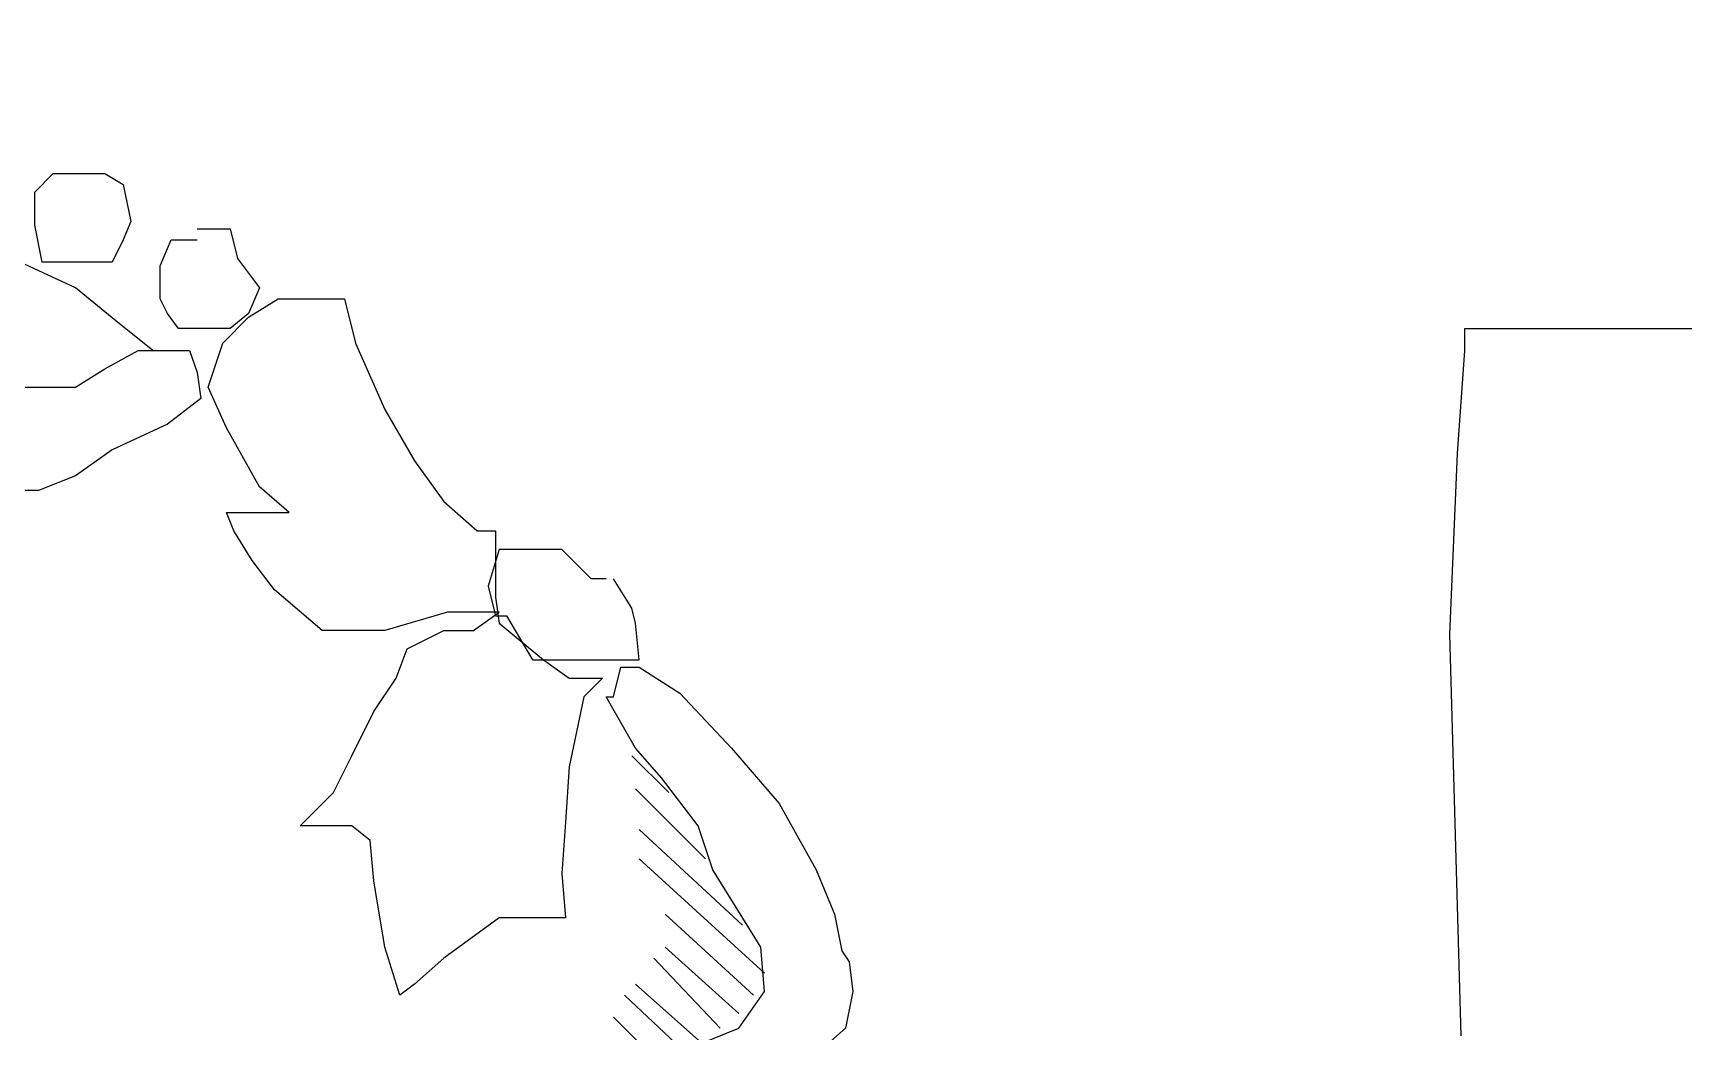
# Model space of a CAD drawing. Extents: x 748454 to 749044, y 4316681 to 4317708.
# Drawn here: x 748481.105 to 748485.585, y 4317546.23 to 4317548.942 of the extents above; entities that cross this region are included whole.
import ezdxf

# ---------------------------------------------------------------- set-up
doc = ezdxf.new("R2010")
doc.units = 0
doc.layers.get('0').update_dxf_attribs({"linetype": 'CONTINUOUS'})

msp = doc.modelspace()

# ---------------------------------------------------------------- linework, layer by layer
at = {"color": 0, "linetype": 'CONTINUOUS'}
for p, q in [((748481.11, 4317548.51), (748481.16, 4317548.56)), ((748481.11, 4317548.51), (748481.16, 4317548.56)), ((748481.16, 4317548.56), (748481.22, 4317548.56)), ((748481.16, 4317548.56), (748481.22, 4317548.56)), ((748481.22, 4317548.56), (748481.24, 4317548.56)), ((748481.22, 4317548.56), (748481.24, 4317548.56)), ((748481.24, 4317548.56), (748481.3, 4317548.56)), ((748481.24, 4317548.56), (748481.3, 4317548.56)), ((748481.3, 4317548.56), (748481.35, 4317548.53)), ((748481.3, 4317548.56), (748481.35, 4317548.53)), ((748481.35, 4317548.53), (748481.37, 4317548.43)), ((748481.35, 4317548.53), (748481.37, 4317548.43)), ((748481.11, 4317548.42), (748481.11, 4317548.51)), ((748481.11, 4317548.42), (748481.11, 4317548.51)), ((748481.13, 4317548.32), (748481.11, 4317548.42)), ((748481.13, 4317548.32), (748481.11, 4317548.42)), ((748481.37, 4317548.43), (748481.35, 4317548.38)), ((748481.37, 4317548.43), (748481.35, 4317548.38)), ((748481.55, 4317548.41), (748481.64, 4317548.41)), ((748481.55, 4317548.41), (748481.64, 4317548.41)), ((748481.64, 4317548.41), (748481.66, 4317548.33)), ((748481.64, 4317548.41), (748481.66, 4317548.33)), ((748481.35, 4317548.38), (748481.32, 4317548.32)), ((748481.35, 4317548.38), (748481.32, 4317548.32)), ((748481.45, 4317548.31), (748481.48, 4317548.38)), ((748481.45, 4317548.31), (748481.48, 4317548.38)), ((748481.48, 4317548.38), (748481.5, 4317548.38)), ((748481.48, 4317548.38), (748481.5, 4317548.38)), ((748481.5, 4317548.38), (748481.55, 4317548.38)), ((748481.5, 4317548.38), (748481.55, 4317548.38)), ((748481.22, 4317548.25), (748481.07, 4317548.32)), ((748481.22, 4317548.25), (748481.07, 4317548.32)), ((748481.19, 4317548.32), (748481.13, 4317548.32)), ((748481.19, 4317548.32), (748481.13, 4317548.32)), ((748481.27, 4317548.32), (748481.19, 4317548.32)), ((748481.27, 4317548.32), (748481.19, 4317548.32)), ((748481.32, 4317548.32), (748481.27, 4317548.32)), ((748481.32, 4317548.32), (748481.27, 4317548.32)), ((748481.45, 4317548.22), (748481.45, 4317548.31)), ((748481.45, 4317548.22), (748481.45, 4317548.31)), ((748481.66, 4317548.33), (748481.72, 4317548.25)), ((748481.66, 4317548.33), (748481.72, 4317548.25)), ((748481.33, 4317548.16), (748481.22, 4317548.25)), ((748481.33, 4317548.16), (748481.22, 4317548.25)), ((748481.47, 4317548.18), (748481.45, 4317548.22)), ((748481.47, 4317548.18), (748481.45, 4317548.22)), ((748481.72, 4317548.25), (748481.69, 4317548.18)), ((748481.72, 4317548.25), (748481.69, 4317548.18)), ((748481.69, 4317548.17), (748481.77, 4317548.22)), ((748481.69, 4317548.17), (748481.77, 4317548.22)), ((748481.77, 4317548.22), (748481.85, 4317548.22)), ((748481.77, 4317548.22), (748481.85, 4317548.22)), ((748481.85, 4317548.22), (748481.94, 4317548.22)), ((748481.85, 4317548.22), (748481.94, 4317548.22)), ((748481.94, 4317548.22), (748481.95, 4317548.22)), ((748481.94, 4317548.22), (748481.95, 4317548.22)), ((748481.95, 4317548.22), (748481.98, 4317548.1)), ((748481.95, 4317548.22), (748481.98, 4317548.1)), ((748481.5, 4317548.14), (748481.47, 4317548.18)), ((748481.5, 4317548.14), (748481.47, 4317548.18)), ((748481.62, 4317548.1), (748481.69, 4317548.17)), ((748481.62, 4317548.1), (748481.69, 4317548.17)), ((748481.69, 4317548.18), (748481.64, 4317548.14)), ((748481.69, 4317548.18), (748481.64, 4317548.14)), ((748481.43, 4317548.08), (748481.33, 4317548.16)), ((748481.43, 4317548.08), (748481.33, 4317548.16)), ((748481.55, 4317548.14), (748481.5, 4317548.14)), ((748481.55, 4317548.14), (748481.5, 4317548.14)), ((748481.64, 4317548.14), (748481.55, 4317548.14)), ((748481.64, 4317548.14), (748481.55, 4317548.14)), ((748484.99, 4317548.08), (748484.99, 4317548.14)), ((748484.99, 4317548.14), (748485.04, 4317548.14)), ((748484.99, 4317548.08), (748484.99, 4317548.14)), ((748484.99, 4317548.14), (748485.04, 4317548.14)), ((748485.04, 4317548.14), (748485.2, 4317548.14)), ((748485.04, 4317548.14), (748485.2, 4317548.14)), ((748485.2, 4317548.14), (748487.6, 4317548.14)), ((748485.2, 4317548.14), (748487.6, 4317548.14)), ((748481.3, 4317548.03), (748481.39, 4317548.08)), ((748481.3, 4317548.03), (748481.39, 4317548.08)), ((748481.39, 4317548.08), (748481.46, 4317548.08)), ((748481.39, 4317548.08), (748481.46, 4317548.08)), ((748481.46, 4317548.08), (748481.53, 4317548.08)), ((748481.46, 4317548.08), (748481.53, 4317548.08)), ((748481.53, 4317548.08), (748481.55, 4317548.02)), ((748481.53, 4317548.08), (748481.55, 4317548.02)), ((748481.58, 4317547.98), (748481.62, 4317548.1)), ((748481.58, 4317547.98), (748481.62, 4317548.1)), ((748481.98, 4317548.1), (748482.06, 4317547.92)), ((748481.98, 4317548.1), (748482.06, 4317547.92)), ((748484.97, 4317547.8), (748484.99, 4317548.08)), ((748484.97, 4317547.8), (748484.99, 4317548.08)), ((748481.22, 4317547.98), (748481.3, 4317548.03)), ((748481.22, 4317547.98), (748481.3, 4317548.03)), ((748481.55, 4317548.02), (748481.56, 4317547.95)), ((748481.55, 4317548.02), (748481.56, 4317547.95)), ((748481.08, 4317547.98), (748481.22, 4317547.98)), ((748481.08, 4317547.98), (748481.22, 4317547.98)), ((748481.56, 4317547.95), (748481.47, 4317547.88)), ((748481.56, 4317547.95), (748481.47, 4317547.88)), ((748481.63, 4317547.87), (748481.58, 4317547.98)), ((748481.63, 4317547.87), (748481.58, 4317547.98)), ((748482.06, 4317547.92), (748482.14, 4317547.78)), ((748482.06, 4317547.92), (748482.14, 4317547.78)), ((748481.47, 4317547.88), (748481.32, 4317547.81)), ((748481.47, 4317547.88), (748481.32, 4317547.81)), ((748481.72, 4317547.71), (748481.63, 4317547.87)), ((748481.72, 4317547.71), (748481.63, 4317547.87)), ((748481.32, 4317547.81), (748481.22, 4317547.74)), ((748481.32, 4317547.81), (748481.22, 4317547.74)), ((748482.14, 4317547.78), (748482.22, 4317547.67)), ((748482.14, 4317547.78), (748482.22, 4317547.67)), ((748484.95, 4317547.31), (748484.97, 4317547.8)), ((748484.95, 4317547.31), (748484.97, 4317547.8)), ((748481.22, 4317547.74), (748481.12, 4317547.7)), ((748481.22, 4317547.74), (748481.12, 4317547.7)), ((748481.12, 4317547.7), (748481.05, 4317547.7)), ((748481.12, 4317547.7), (748481.05, 4317547.7)), ((748481.8, 4317547.64), (748481.72, 4317547.71)), ((748481.8, 4317547.64), (748481.72, 4317547.71)), ((748481.65, 4317547.59), (748481.63, 4317547.64)), ((748481.63, 4317547.64), (748481.71, 4317547.64)), ((748481.65, 4317547.59), (748481.63, 4317547.64)), ((748481.63, 4317547.64), (748481.71, 4317547.64)), ((748481.71, 4317547.64), (748481.8, 4317547.64)), ((748481.71, 4317547.64), (748481.8, 4317547.64)), ((748482.22, 4317547.67), (748482.31, 4317547.59)), ((748482.22, 4317547.67), (748482.31, 4317547.59)), ((748481.7, 4317547.51), (748481.65, 4317547.59)), ((748481.7, 4317547.51), (748481.65, 4317547.59)), ((748482.31, 4317547.59), (748482.36, 4317547.59)), ((748482.31, 4317547.59), (748482.36, 4317547.59)), ((748482.36, 4317547.59), (748482.36, 4317547.51)), ((748482.36, 4317547.59), (748482.36, 4317547.51)), ((748482.37, 4317547.54), (748482.34, 4317547.44)), ((748482.37, 4317547.54), (748482.34, 4317547.44)), ((748482.44, 4317547.54), (748482.37, 4317547.54)), ((748482.44, 4317547.54), (748482.37, 4317547.54)), ((748482.54, 4317547.54), (748482.44, 4317547.54)), ((748482.54, 4317547.54), (748482.44, 4317547.54)), ((748482.62, 4317547.46), (748482.54, 4317547.54)), ((748482.62, 4317547.46), (748482.54, 4317547.54)), ((748481.76, 4317547.43), (748481.7, 4317547.51)), ((748481.76, 4317547.43), (748481.7, 4317547.51)), ((748482.36, 4317547.51), (748482.36, 4317547.41)), ((748482.36, 4317547.51), (748482.36, 4317547.41)), ((748482.66, 4317547.46), (748482.62, 4317547.46)), ((748482.66, 4317547.46), (748482.62, 4317547.46)), ((748482.73, 4317547.38), (748482.68, 4317547.46)), ((748482.73, 4317547.38), (748482.68, 4317547.46)), ((748481.89, 4317547.32), (748481.76, 4317547.43)), ((748481.89, 4317547.32), (748481.76, 4317547.43)), ((748482.34, 4317547.44), (748482.36, 4317547.36)), ((748482.34, 4317547.44), (748482.36, 4317547.36)), ((748482.36, 4317547.41), (748482.37, 4317547.34)), ((748482.36, 4317547.41), (748482.37, 4317547.34)), ((748482.23, 4317547.37), (748482.06, 4317547.32)), ((748482.23, 4317547.37), (748482.06, 4317547.32)), ((748482.37, 4317547.37), (748482.23, 4317547.37)), ((748482.37, 4317547.37), (748482.23, 4317547.37)), ((748482.3, 4317547.32), (748482.37, 4317547.37)), ((748482.3, 4317547.32), (748482.37, 4317547.37)), ((748482.36, 4317547.36), (748482.39, 4317547.36)), ((748482.36, 4317547.36), (748482.39, 4317547.36)), ((748482.39, 4317547.36), (748482.46, 4317547.24)), ((748482.39, 4317547.36), (748482.46, 4317547.24)), ((748482.74, 4317547.34), (748482.73, 4317547.38)), ((748482.74, 4317547.34), (748482.73, 4317547.38)), ((748482.06, 4317547.32), (748481.89, 4317547.32)), ((748482.06, 4317547.32), (748481.89, 4317547.32)), ((748482.12, 4317547.27), (748482.22, 4317547.32)), ((748482.12, 4317547.27), (748482.22, 4317547.32)), ((748482.22, 4317547.32), (748482.3, 4317547.32)), ((748482.22, 4317547.32), (748482.3, 4317547.32)), ((748482.37, 4317547.34), (748482.49, 4317547.24)), ((748482.37, 4317547.34), (748482.49, 4317547.24)), ((748482.75, 4317547.24), (748482.74, 4317547.34)), ((748482.75, 4317547.24), (748482.74, 4317547.34)), ((748484.98, 4317546.22), (748484.95, 4317547.31)), ((748484.98, 4317546.22), (748484.95, 4317547.31)), ((748482.09, 4317547.19), (748482.12, 4317547.27)), ((748482.09, 4317547.19), (748482.12, 4317547.27)), ((748482.46, 4317547.24), (748482.54, 4317547.24)), ((748482.46, 4317547.24), (748482.54, 4317547.24)), ((748482.49, 4317547.24), (748482.56, 4317547.19)), ((748482.49, 4317547.24), (748482.56, 4317547.19)), ((748482.54, 4317547.24), (748482.59, 4317547.24)), ((748482.54, 4317547.24), (748482.59, 4317547.24)), ((748482.59, 4317547.24), (748482.64, 4317547.24)), ((748482.59, 4317547.24), (748482.64, 4317547.24)), ((748482.64, 4317547.24), (748482.68, 4317547.24)), ((748482.64, 4317547.24), (748482.68, 4317547.24)), ((748482.68, 4317547.24), (748482.73, 4317547.24)), ((748482.68, 4317547.24), (748482.73, 4317547.24)), ((748482.73, 4317547.24), (748482.75, 4317547.24)), ((748482.73, 4317547.24), (748482.75, 4317547.24)), ((748482.03, 4317547.1), (748482.09, 4317547.19)), ((748482.03, 4317547.1), (748482.09, 4317547.19)), ((748482.56, 4317547.19), (748482.62, 4317547.19)), ((748482.56, 4317547.19), (748482.62, 4317547.19)), ((748482.65, 4317547.19), (748482.6, 4317547.14)), ((748482.65, 4317547.19), (748482.6, 4317547.14)), ((748482.62, 4317547.19), (748482.65, 4317547.19)), ((748482.62, 4317547.19), (748482.65, 4317547.19)), ((748482.68, 4317547.14), (748482.7, 4317547.22)), ((748482.68, 4317547.14), (748482.7, 4317547.22)), ((748482.7, 4317547.22), (748482.75, 4317547.22)), ((748482.7, 4317547.22), (748482.75, 4317547.22)), ((748482.75, 4317547.22), (748482.86, 4317547.15)), ((748482.75, 4317547.22), (748482.86, 4317547.15)), ((748482.6, 4317547.14), (748482.56, 4317546.95)), ((748482.6, 4317547.14), (748482.56, 4317546.95)), ((748482.7, 4317547.07), (748482.66, 4317547.14)), ((748482.66, 4317547.14), (748482.68, 4317547.14)), ((748482.7, 4317547.07), (748482.66, 4317547.14)), ((748482.66, 4317547.14), (748482.68, 4317547.14)), ((748482.86, 4317547.15), (748483, 4317547)), ((748482.86, 4317547.15), (748483, 4317547)), ((748481.97, 4317546.98), (748482.03, 4317547.1)), ((748481.97, 4317546.98), (748482.03, 4317547.1)), ((748482.74, 4317547), (748482.7, 4317547.07)), ((748482.74, 4317547), (748482.7, 4317547.07)), ((748481.92, 4317546.88), (748481.97, 4317546.98)), ((748481.92, 4317546.88), (748481.97, 4317546.98)), ((748482.73, 4317546.98), (748482.83, 4317546.88)), ((748482.73, 4317546.98), (748482.83, 4317546.88)), ((748482.81, 4317546.92), (748482.74, 4317547)), ((748482.81, 4317546.92), (748482.74, 4317547)), ((748483, 4317547), (748483.13, 4317546.85)), ((748483, 4317547), (748483.13, 4317546.85)), ((748482.56, 4317546.95), (748482.55, 4317546.8)), ((748482.56, 4317546.95), (748482.55, 4317546.8)), ((748482.91, 4317546.79), (748482.81, 4317546.92)), ((748482.91, 4317546.79), (748482.81, 4317546.92)), ((748481.83, 4317546.79), (748481.92, 4317546.88)), ((748481.83, 4317546.79), (748481.92, 4317546.88)), ((748482.93, 4317546.7), (748482.74, 4317546.89)), ((748482.93, 4317546.7), (748482.74, 4317546.89)), ((748483.13, 4317546.85), (748483.23, 4317546.67)), ((748483.13, 4317546.85), (748483.23, 4317546.67)), ((748481.9, 4317546.79), (748481.83, 4317546.79)), ((748481.9, 4317546.79), (748481.83, 4317546.79)), ((748481.97, 4317546.79), (748481.9, 4317546.79)), ((748481.97, 4317546.79), (748481.9, 4317546.79)), ((748482.02, 4317546.75), (748481.97, 4317546.79)), ((748482.02, 4317546.75), (748481.97, 4317546.79)), ((748482.55, 4317546.8), (748482.54, 4317546.66)), ((748482.55, 4317546.8), (748482.54, 4317546.66)), ((748482.75, 4317546.78), (748483.03, 4317546.52)), ((748482.75, 4317546.78), (748483.03, 4317546.52)), ((748482.95, 4317546.67), (748482.91, 4317546.79)), ((748482.95, 4317546.67), (748482.91, 4317546.79)), ((748482.03, 4317546.64), (748482.02, 4317546.75)), ((748482.03, 4317546.64), (748482.02, 4317546.75)), ((748483.09, 4317546.39), (748482.75, 4317546.7)), ((748483.09, 4317546.39), (748482.75, 4317546.7)), ((748482.54, 4317546.66), (748482.55, 4317546.54)), ((748482.54, 4317546.66), (748482.55, 4317546.54)), ((748483.08, 4317546.46), (748482.95, 4317546.67)), ((748483.08, 4317546.46), (748482.95, 4317546.67)), ((748483.23, 4317546.67), (748483.28, 4317546.55)), ((748483.23, 4317546.67), (748483.28, 4317546.55)), ((748482.06, 4317546.46), (748482.03, 4317546.64)), ((748482.06, 4317546.46), (748482.03, 4317546.64)), ((748482.37, 4317546.54), (748482.22, 4317546.43)), ((748482.37, 4317546.54), (748482.22, 4317546.43)), ((748482.42, 4317546.54), (748482.37, 4317546.54)), ((748482.42, 4317546.54), (748482.37, 4317546.54)), ((748482.49, 4317546.54), (748482.42, 4317546.54)), ((748482.49, 4317546.54), (748482.42, 4317546.54)), ((748482.55, 4317546.54), (748482.49, 4317546.54)), ((748482.55, 4317546.54), (748482.49, 4317546.54)), ((748482.82, 4317546.55), (748483.06, 4317546.33)), ((748482.82, 4317546.55), (748483.06, 4317546.33)), ((748483.28, 4317546.55), (748483.3, 4317546.45)), ((748483.28, 4317546.55), (748483.3, 4317546.45)), ((748482.1, 4317546.33), (748482.06, 4317546.46)), ((748482.1, 4317546.33), (748482.06, 4317546.46)), ((748482.22, 4317546.43), (748482.14, 4317546.36)), ((748482.22, 4317546.43), (748482.14, 4317546.36)), ((748482.79, 4317546.43), (748482.97, 4317546.24)), ((748482.79, 4317546.43), (748482.97, 4317546.24)), ((748483.02, 4317546.28), (748482.82, 4317546.46)), ((748483.02, 4317546.28), (748482.82, 4317546.46)), ((748483.09, 4317546.34), (748483.08, 4317546.46)), ((748483.09, 4317546.34), (748483.08, 4317546.46)), ((748483.3, 4317546.45), (748483.32, 4317546.42)), ((748483.3, 4317546.45), (748483.32, 4317546.42)), ((748483.32, 4317546.42), (748483.33, 4317546.34)), ((748483.32, 4317546.42), (748483.33, 4317546.34)), ((748482.14, 4317546.36), (748482.1, 4317546.33)), ((748482.14, 4317546.36), (748482.1, 4317546.33)), ((748482.71, 4317546.33), (748482.88, 4317546.17)), ((748482.71, 4317546.33), (748482.88, 4317546.17)), ((748482.92, 4317546.2), (748482.74, 4317546.36)), ((748482.92, 4317546.2), (748482.74, 4317546.36)), ((748483.02, 4317546.24), (748483.09, 4317546.34)), ((748483.02, 4317546.24), (748483.09, 4317546.34)), ((748483.33, 4317546.34), (748483.31, 4317546.24)), ((748483.33, 4317546.34), (748483.31, 4317546.24)), ((748482.82, 4317546.13), (748482.68, 4317546.27)), ((748482.82, 4317546.13), (748482.68, 4317546.27)), ((748482.92, 4317546.2), (748483.02, 4317546.24)), ((748482.92, 4317546.2), (748483.02, 4317546.24)), ((748483.31, 4317546.24), (748483.23, 4317546.17)), ((748483.31, 4317546.24), (748483.23, 4317546.17))]:
    msp.add_line(p, q, dxfattribs=at)

# ---------------------------------------------------------------- meshes
mesh = msp.add_polyface(dxfattribs=at)
corners = [(748454.5, 4316681), (748454.5, 4316681), (748454.5, 4316871.9618), (748762.5, 4316681), (748454.5, 4317046.4935), (749044, 4316681), (748454.5, 4317707.5), (749044, 4317342.0065), (749044, 4317707.5)]
mesh.append_faces([[corners[k] for k in face] for face in [(0, 1, 3, 2), (2, 3, 5, 4), (4, 5, 7, 6), (6, 7, 8, 8)]], dxfattribs={"vtx0": -1, "vtx2": -1, "color": 0})
mesh = msp.add_polyface(dxfattribs=at)
corners = [(748464.5, 4317521), (748464.5, 4317521), (748464.5, 4317695.2713), (748745.58, 4317521), (748464.5, 4317701.5), (748745.58, 4317527.2287), (748745.58, 4317701.5)]
mesh.append_faces([[corners[k] for k in face] for face in [(0, 1, 3, 2), (2, 3, 5, 4), (4, 5, 6, 6)]], dxfattribs={"vtx0": -1, "vtx2": -1, "color": 0})

doc.saveas('drawing.dxf')
